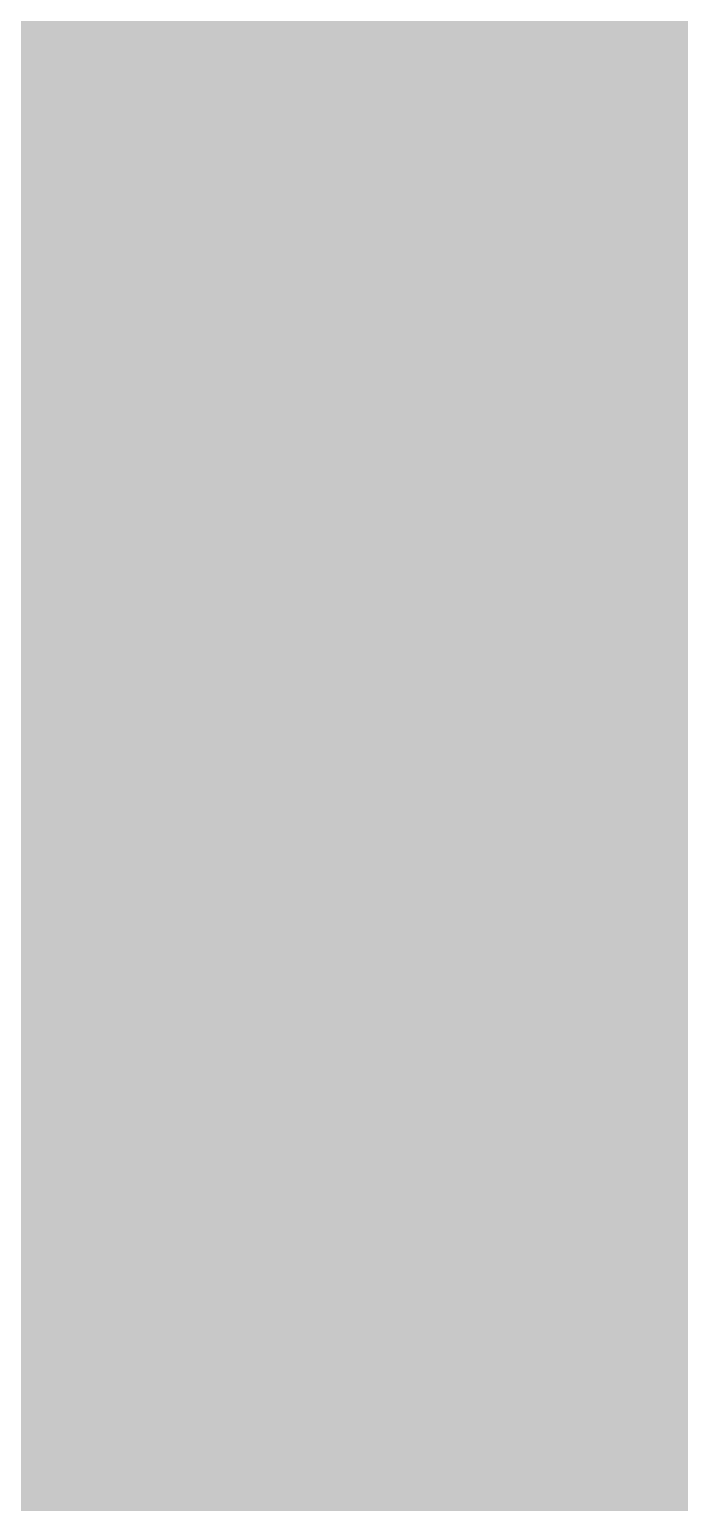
# Model space of a CAD drawing. Header units: inches. Extents: x 0 to 841, y 0 to 594.
# Drawn here: x 790.217 to 790.46, y 409.586 to 410.136 of the extents above; entities that cross this region are included whole.
import ezdxf

# ---------------------------------------------------------------- set-up
doc = ezdxf.new("R2010")
doc.units = ezdxf.units.IN
doc.layers.add('Sheet', color=255, linetype='Continuous')

msp = doc.modelspace()

# ---------------------------------------------------------------- linework, layer by layer
at = {"layer": 'Sheet'}
for points in [[(790.02077, 415.49456, 0.7493, 0.7493, 0), (790.02077, 409.9696, 0.7493, 0.7493, 0)], [(790.3801, 410.32895, 0.29972, 0.29972, 0), (790.3801, 410.28403, 0.29972, 0.29972, 0), (790.42502, 410.28403, 0.29972, 0.29972, 0), (790.42502, 410.23911, 0.29972, 0.29972, 0), (790.42502, 410.23911, 0.29972, 0.29972, 0), (790.46993, 410.19419, 0.29972, 0.29972, 0), (790.46993, 410.19419, 0.29972, 0.29972, 0), (790.46993, 410.14927, 0.29972, 0.29972, 0), (790.46993, 410.14927, 0.29972, 0.29972, 0), (790.46993, 410.10436, 0.29972, 0.29972, 0), (790.51485, 410.10436, 0.29972, 0.29972, 0), (790.51485, 410.05944, 0.29972, 0.29972, 0), (790.51485, 410.05944, 0.29972, 0.29972, 0), (790.51485, 410.01452, 0.29972, 0.29972, 0), (790.51485, 410.01452, 0.29972, 0.29972, 0), (790.51485, 409.9696, 0.29972, 0.29972, 0)], [(790.3801, 410.32895, 0.29972, 0.29972, 0), (790.3801, 410.28403, 0.29972, 0.29972, 0), (790.42502, 410.28403, 0.29972, 0.29972, 0), (790.42502, 410.23911, 0.29972, 0.29972, 0), (790.42502, 410.23911, 0.29972, 0.29972, 0), (790.46993, 410.19419, 0.29972, 0.29972, 0), (790.46993, 410.19419, 0.29972, 0.29972, 0), (790.46993, 410.14927, 0.29972, 0.29972, 0), (790.46993, 410.14927, 0.29972, 0.29972, 0), (790.46993, 410.10436, 0.29972, 0.29972, 0), (790.51485, 410.10436, 0.29972, 0.29972, 0), (790.51485, 410.05944, 0.29972, 0.29972, 0), (790.51485, 410.05944, 0.29972, 0.29972, 0), (790.51485, 410.01452, 0.29972, 0.29972, 0), (790.51485, 410.01452, 0.29972, 0.29972, 0), (790.51485, 409.9696, 0.29972, 0.29972, 0)], [(790.3801, 410.32895, 0.29972, 0.29972, 0), (790.3801, 410.28403, 0.29972, 0.29972, 0), (790.42502, 410.28403, 0.29972, 0.29972, 0), (790.42502, 410.23911, 0.29972, 0.29972, 0), (790.42502, 410.23911, 0.29972, 0.29972, 0), (790.46993, 410.19419, 0.29972, 0.29972, 0), (790.46993, 410.19419, 0.29972, 0.29972, 0), (790.46993, 410.14927, 0.29972, 0.29972, 0), (790.46993, 410.14927, 0.29972, 0.29972, 0), (790.46993, 410.10436, 0.29972, 0.29972, 0), (790.51485, 410.10436, 0.29972, 0.29972, 0), (790.51485, 410.05944, 0.29972, 0.29972, 0), (790.51485, 410.05944, 0.29972, 0.29972, 0), (790.51485, 410.01452, 0.29972, 0.29972, 0), (790.51485, 410.01452, 0.29972, 0.29972, 0), (790.51485, 409.9696, 0.29972, 0.29972, 0)], [(790.3801, 410.32895, 0.29972, 0.29972, 0), (790.3801, 410.28403, 0.29972, 0.29972, 0), (790.42502, 410.28403, 0.29972, 0.29972, 0), (790.42502, 410.23911, 0.29972, 0.29972, 0), (790.42502, 410.23911, 0.29972, 0.29972, 0), (790.46993, 410.19419, 0.29972, 0.29972, 0), (790.46993, 410.19419, 0.29972, 0.29972, 0), (790.46993, 410.14927, 0.29972, 0.29972, 0), (790.46993, 410.14927, 0.29972, 0.29972, 0), (790.46993, 410.10436, 0.29972, 0.29972, 0), (790.51485, 410.10436, 0.29972, 0.29972, 0), (790.51485, 410.05944, 0.29972, 0.29972, 0), (790.51485, 410.05944, 0.29972, 0.29972, 0), (790.51485, 410.01452, 0.29972, 0.29972, 0), (790.51485, 410.01452, 0.29972, 0.29972, 0), (790.51485, 409.9696, 0.29972, 0.29972, 0)], [(790.02077, 409.9696, 0.7493, 0.7493, 0), (752.51624, 409.9696, 0.7493, 0.7493, 0)], [(790.02077, 409.9696, 0.7493, 0.7493, 0), (790.02077, 404.48956, 0.7493, 0.7493, 0)], [(790.02077, 409.9696, 0.7493, 0.7493, 0), (790.02077, 409.9696, 0.7493, 0.7493, 0), (795.00641, 409.9696, 0.7493, 0.7493, 0)], [(790.46993, 410.19419, 0.09906, 0.09906, 0), (790.46993, 410.14927, 0.09906, 0.09906, 0), (790.46993, 410.14927, 0.09906, 0.09906, 0), (790.46993, 410.10436, 0.09906, 0.09906, 0), (790.51485, 410.10436, 0.09906, 0.09906, 0), (790.51485, 410.05944, 0.09906, 0.09906, 0), (790.51485, 410.05944, 0.09906, 0.09906, 0), (790.51485, 410.01452, 0.09906, 0.09906, 0), (790.51485, 410.01452, 0.09906, 0.09906, 0), (790.51485, 409.9696, 0.09906, 0.09906, 0)], [(790.46993, 410.19419, 0.09906, 0.09906, 0), (790.46993, 410.14927, 0.09906, 0.09906, 0), (790.46993, 410.14927, 0.09906, 0.09906, 0), (790.46993, 410.10436, 0.09906, 0.09906, 0), (790.51485, 410.10436, 0.09906, 0.09906, 0), (790.51485, 410.05944, 0.09906, 0.09906, 0), (790.51485, 410.05944, 0.09906, 0.09906, 0), (790.51485, 410.01452, 0.09906, 0.09906, 0), (790.51485, 410.01452, 0.09906, 0.09906, 0), (790.51485, 409.9696, 0.09906, 0.09906, 0)], [(790.46993, 410.19419, 0.09906, 0.09906, 0), (790.46993, 410.14927, 0.09906, 0.09906, 0), (790.46993, 410.14927, 0.09906, 0.09906, 0), (790.46993, 410.10436, 0.09906, 0.09906, 0), (790.51485, 410.10436, 0.09906, 0.09906, 0), (790.51485, 410.05944, 0.09906, 0.09906, 0), (790.51485, 410.05944, 0.09906, 0.09906, 0), (790.51485, 410.01452, 0.09906, 0.09906, 0), (790.51485, 410.01452, 0.09906, 0.09906, 0), (790.51485, 409.9696, 0.09906, 0.09906, 0)], [(790.46993, 410.19419, 0.09906, 0.09906, 0), (790.46993, 410.14927, 0.09906, 0.09906, 0), (790.46993, 410.14927, 0.09906, 0.09906, 0), (790.46993, 410.10436, 0.09906, 0.09906, 0), (790.51485, 410.10436, 0.09906, 0.09906, 0), (790.51485, 410.05944, 0.09906, 0.09906, 0), (790.51485, 410.05944, 0.09906, 0.09906, 0), (790.51485, 410.01452, 0.09906, 0.09906, 0), (790.51485, 410.01452, 0.09906, 0.09906, 0), (790.51485, 409.9696, 0.09906, 0.09906, 0)], [(790.51485, 409.9696, 0.29972, 0.29972, 0), (790.51485, 409.92468, 0.29972, 0.29972, 0), (790.51485, 409.92468, 0.29972, 0.29972, 0), (790.51485, 409.87976, 0.29972, 0.29972, 0), (790.51485, 409.87976, 0.29972, 0.29972, 0), (790.51485, 409.83485, 0.29972, 0.29972, 0), (790.46993, 409.83485, 0.29972, 0.29972, 0), (790.46993, 409.78993, 0.29972, 0.29972, 0), (790.46993, 409.78993, 0.29972, 0.29972, 0), (790.46993, 409.74501, 0.29972, 0.29972, 0), (790.46993, 409.74501, 0.29972, 0.29972, 0), (790.42502, 409.70009, 0.29972, 0.29972, 0), (790.42502, 409.70009, 0.29972, 0.29972, 0), (790.42502, 409.65517, 0.29972, 0.29972, 0), (790.3801, 409.65517, 0.29972, 0.29972, 0), (790.3801, 409.65517, 0.29972, 0.29972, 0), (790.3801, 409.61025, 0.29972, 0.29972, 0), (790.33518, 409.61025, 0.29972, 0.29972, 0), (790.33518, 409.61025, 0.29972, 0.29972, 0), (790.33518, 409.56534, 0.29972, 0.29972, 0), (790.29027, 409.56534, 0.29972, 0.29972, 0), (790.29027, 409.56534, 0.29972, 0.29972, 0), (790.24535, 409.52042, 0.29972, 0.29972, 0), (790.24535, 409.52042, 0.29972, 0.29972, 0), (790.20044, 409.52042, 0.29972, 0.29972, 0), (790.20044, 409.52042, 0.29972, 0.29972, 0), (790.15552, 409.52042, 0.29972, 0.29972, 0), (790.15552, 409.4755, 0.29972, 0.29972, 0), (790.11061, 409.4755, 0.29972, 0.29972, 0), (790.11061, 409.4755, 0.29972, 0.29972, 0), (790.06569, 409.4755, 0.29972, 0.29972, 0)], [(790.51485, 409.9696, 0.29972, 0.29972, 0), (790.51485, 409.92468, 0.29972, 0.29972, 0), (790.51485, 409.92468, 0.29972, 0.29972, 0), (790.51485, 409.87976, 0.29972, 0.29972, 0), (790.51485, 409.87976, 0.29972, 0.29972, 0), (790.51485, 409.83485, 0.29972, 0.29972, 0), (790.46993, 409.83485, 0.29972, 0.29972, 0), (790.46993, 409.78993, 0.29972, 0.29972, 0), (790.46993, 409.78993, 0.29972, 0.29972, 0), (790.46993, 409.74501, 0.29972, 0.29972, 0), (790.46993, 409.74501, 0.29972, 0.29972, 0), (790.42502, 409.70009, 0.29972, 0.29972, 0), (790.42502, 409.70009, 0.29972, 0.29972, 0), (790.42502, 409.65517, 0.29972, 0.29972, 0), (790.3801, 409.65517, 0.29972, 0.29972, 0), (790.3801, 409.65517, 0.29972, 0.29972, 0), (790.3801, 409.61025, 0.29972, 0.29972, 0), (790.33518, 409.61025, 0.29972, 0.29972, 0), (790.33518, 409.61025, 0.29972, 0.29972, 0), (790.33518, 409.56534, 0.29972, 0.29972, 0), (790.29027, 409.56534, 0.29972, 0.29972, 0), (790.29027, 409.56534, 0.29972, 0.29972, 0), (790.24535, 409.52042, 0.29972, 0.29972, 0), (790.24535, 409.52042, 0.29972, 0.29972, 0), (790.20044, 409.52042, 0.29972, 0.29972, 0), (790.20044, 409.52042, 0.29972, 0.29972, 0), (790.15552, 409.52042, 0.29972, 0.29972, 0), (790.15552, 409.4755, 0.29972, 0.29972, 0), (790.11061, 409.4755, 0.29972, 0.29972, 0), (790.11061, 409.4755, 0.29972, 0.29972, 0), (790.06569, 409.4755, 0.29972, 0.29972, 0)], [(790.51485, 409.9696, 0.29972, 0.29972, 0), (790.51485, 409.92468, 0.29972, 0.29972, 0), (790.51485, 409.92468, 0.29972, 0.29972, 0), (790.51485, 409.87976, 0.29972, 0.29972, 0), (790.51485, 409.87976, 0.29972, 0.29972, 0), (790.51485, 409.83485, 0.29972, 0.29972, 0), (790.46993, 409.83485, 0.29972, 0.29972, 0), (790.46993, 409.78993, 0.29972, 0.29972, 0), (790.46993, 409.78993, 0.29972, 0.29972, 0), (790.46993, 409.74501, 0.29972, 0.29972, 0), (790.46993, 409.74501, 0.29972, 0.29972, 0), (790.42502, 409.70009, 0.29972, 0.29972, 0), (790.42502, 409.70009, 0.29972, 0.29972, 0), (790.42502, 409.65517, 0.29972, 0.29972, 0), (790.3801, 409.65517, 0.29972, 0.29972, 0), (790.3801, 409.65517, 0.29972, 0.29972, 0), (790.3801, 409.61025, 0.29972, 0.29972, 0), (790.33518, 409.61025, 0.29972, 0.29972, 0), (790.33518, 409.61025, 0.29972, 0.29972, 0), (790.33518, 409.56534, 0.29972, 0.29972, 0), (790.29027, 409.56534, 0.29972, 0.29972, 0), (790.29027, 409.56534, 0.29972, 0.29972, 0), (790.24535, 409.52042, 0.29972, 0.29972, 0), (790.24535, 409.52042, 0.29972, 0.29972, 0), (790.20044, 409.52042, 0.29972, 0.29972, 0), (790.20044, 409.52042, 0.29972, 0.29972, 0), (790.15552, 409.52042, 0.29972, 0.29972, 0), (790.15552, 409.4755, 0.29972, 0.29972, 0), (790.11061, 409.4755, 0.29972, 0.29972, 0), (790.11061, 409.4755, 0.29972, 0.29972, 0), (790.06569, 409.4755, 0.29972, 0.29972, 0)], [(790.51485, 409.9696, 0.29972, 0.29972, 0), (790.51485, 409.92468, 0.29972, 0.29972, 0), (790.51485, 409.92468, 0.29972, 0.29972, 0), (790.51485, 409.87976, 0.29972, 0.29972, 0), (790.51485, 409.87976, 0.29972, 0.29972, 0), (790.51485, 409.83485, 0.29972, 0.29972, 0), (790.46993, 409.83485, 0.29972, 0.29972, 0), (790.46993, 409.78993, 0.29972, 0.29972, 0), (790.46993, 409.78993, 0.29972, 0.29972, 0), (790.46993, 409.74501, 0.29972, 0.29972, 0), (790.46993, 409.74501, 0.29972, 0.29972, 0), (790.42502, 409.70009, 0.29972, 0.29972, 0), (790.42502, 409.70009, 0.29972, 0.29972, 0), (790.42502, 409.65517, 0.29972, 0.29972, 0), (790.3801, 409.65517, 0.29972, 0.29972, 0), (790.3801, 409.65517, 0.29972, 0.29972, 0), (790.3801, 409.61025, 0.29972, 0.29972, 0), (790.33518, 409.61025, 0.29972, 0.29972, 0), (790.33518, 409.61025, 0.29972, 0.29972, 0), (790.33518, 409.56534, 0.29972, 0.29972, 0), (790.29027, 409.56534, 0.29972, 0.29972, 0), (790.29027, 409.56534, 0.29972, 0.29972, 0), (790.24535, 409.52042, 0.29972, 0.29972, 0), (790.24535, 409.52042, 0.29972, 0.29972, 0), (790.20044, 409.52042, 0.29972, 0.29972, 0), (790.20044, 409.52042, 0.29972, 0.29972, 0), (790.15552, 409.52042, 0.29972, 0.29972, 0), (790.15552, 409.4755, 0.29972, 0.29972, 0), (790.11061, 409.4755, 0.29972, 0.29972, 0), (790.11061, 409.4755, 0.29972, 0.29972, 0), (790.06569, 409.4755, 0.29972, 0.29972, 0)], [(790.73942, 409.9696, 0.29972, 0.29972, 0), (790.73942, 409.92468, 0.29972, 0.29972, 0), (790.73942, 409.87976, 0.29972, 0.29972, 0), (790.73942, 409.87976, 0.29972, 0.29972, 0), (790.73942, 409.83485, 0.29972, 0.29972, 0), (790.73942, 409.78993, 0.29972, 0.29972, 0), (790.69451, 409.74501, 0.29972, 0.29972, 0), (790.69451, 409.70009, 0.29972, 0.29972, 0), (790.69451, 409.70009, 0.29972, 0.29972, 0), (790.64959, 409.65517, 0.29972, 0.29972, 0), (790.64959, 409.61025, 0.29972, 0.29972, 0), (790.64959, 409.56534, 0.29972, 0.29972, 0), (790.60468, 409.56534, 0.29972, 0.29972, 0), (790.60468, 409.52042, 0.29972, 0.29972, 0), (790.55976, 409.4755, 0.29972, 0.29972, 0), (790.55976, 409.4755, 0.29972, 0.29972, 0), (790.51485, 409.43058, 0.29972, 0.29972, 0)], [(790.73942, 409.9696, 0.29972, 0.29972, 0), (790.73942, 409.92468, 0.29972, 0.29972, 0), (790.73942, 409.87976, 0.29972, 0.29972, 0), (790.73942, 409.87976, 0.29972, 0.29972, 0), (790.73942, 409.83485, 0.29972, 0.29972, 0), (790.73942, 409.78993, 0.29972, 0.29972, 0), (790.69451, 409.74501, 0.29972, 0.29972, 0), (790.69451, 409.70009, 0.29972, 0.29972, 0), (790.69451, 409.70009, 0.29972, 0.29972, 0), (790.64959, 409.65517, 0.29972, 0.29972, 0), (790.64959, 409.61025, 0.29972, 0.29972, 0), (790.64959, 409.56534, 0.29972, 0.29972, 0), (790.60468, 409.56534, 0.29972, 0.29972, 0), (790.60468, 409.52042, 0.29972, 0.29972, 0), (790.55976, 409.4755, 0.29972, 0.29972, 0), (790.55976, 409.4755, 0.29972, 0.29972, 0), (790.51485, 409.43058, 0.29972, 0.29972, 0)], [(790.73942, 409.9696, 0.29972, 0.29972, 0), (790.73942, 409.92468, 0.29972, 0.29972, 0), (790.73942, 409.87976, 0.29972, 0.29972, 0), (790.73942, 409.87976, 0.29972, 0.29972, 0), (790.73942, 409.83485, 0.29972, 0.29972, 0), (790.73942, 409.78993, 0.29972, 0.29972, 0), (790.69451, 409.74501, 0.29972, 0.29972, 0), (790.69451, 409.70009, 0.29972, 0.29972, 0), (790.69451, 409.70009, 0.29972, 0.29972, 0), (790.64959, 409.65517, 0.29972, 0.29972, 0), (790.64959, 409.61025, 0.29972, 0.29972, 0), (790.64959, 409.56534, 0.29972, 0.29972, 0), (790.60468, 409.56534, 0.29972, 0.29972, 0), (790.60468, 409.52042, 0.29972, 0.29972, 0), (790.55976, 409.4755, 0.29972, 0.29972, 0), (790.55976, 409.4755, 0.29972, 0.29972, 0), (790.51485, 409.43058, 0.29972, 0.29972, 0)], [(790.73942, 409.9696, 0.29972, 0.29972, 0), (790.73942, 409.92468, 0.29972, 0.29972, 0), (790.73942, 409.87976, 0.29972, 0.29972, 0), (790.73942, 409.87976, 0.29972, 0.29972, 0), (790.73942, 409.83485, 0.29972, 0.29972, 0), (790.73942, 409.78993, 0.29972, 0.29972, 0), (790.69451, 409.74501, 0.29972, 0.29972, 0), (790.69451, 409.70009, 0.29972, 0.29972, 0), (790.69451, 409.70009, 0.29972, 0.29972, 0), (790.64959, 409.65517, 0.29972, 0.29972, 0), (790.64959, 409.61025, 0.29972, 0.29972, 0), (790.64959, 409.56534, 0.29972, 0.29972, 0), (790.60468, 409.56534, 0.29972, 0.29972, 0), (790.60468, 409.52042, 0.29972, 0.29972, 0), (790.55976, 409.4755, 0.29972, 0.29972, 0), (790.55976, 409.4755, 0.29972, 0.29972, 0), (790.51485, 409.43058, 0.29972, 0.29972, 0)], [(790.73942, 409.9696, 0.29972, 0.29972, 0), (790.73942, 409.92468, 0.29972, 0.29972, 0), (790.73942, 409.87976, 0.29972, 0.29972, 0), (790.73942, 409.87976, 0.29972, 0.29972, 0), (790.73942, 409.83485, 0.29972, 0.29972, 0), (790.73942, 409.78993, 0.29972, 0.29972, 0), (790.69451, 409.74501, 0.29972, 0.29972, 0), (790.69451, 409.70009, 0.29972, 0.29972, 0), (790.69451, 409.70009, 0.29972, 0.29972, 0), (790.64959, 409.65517, 0.29972, 0.29972, 0), (790.64959, 409.61025, 0.29972, 0.29972, 0), (790.64959, 409.56534, 0.29972, 0.29972, 0), (790.60468, 409.56534, 0.29972, 0.29972, 0), (790.60468, 409.52042, 0.29972, 0.29972, 0), (790.55976, 409.4755, 0.29972, 0.29972, 0), (790.55976, 409.4755, 0.29972, 0.29972, 0), (790.51485, 409.43058, 0.29972, 0.29972, 0)], [(790.73942, 409.9696, 0.29972, 0.29972, 0), (790.73942, 409.92468, 0.29972, 0.29972, 0), (790.73942, 409.87976, 0.29972, 0.29972, 0), (790.73942, 409.87976, 0.29972, 0.29972, 0), (790.73942, 409.83485, 0.29972, 0.29972, 0), (790.73942, 409.78993, 0.29972, 0.29972, 0), (790.69451, 409.74501, 0.29972, 0.29972, 0), (790.69451, 409.70009, 0.29972, 0.29972, 0), (790.69451, 409.70009, 0.29972, 0.29972, 0), (790.64959, 409.65517, 0.29972, 0.29972, 0), (790.64959, 409.61025, 0.29972, 0.29972, 0), (790.64959, 409.56534, 0.29972, 0.29972, 0), (790.60468, 409.56534, 0.29972, 0.29972, 0), (790.60468, 409.52042, 0.29972, 0.29972, 0), (790.55976, 409.4755, 0.29972, 0.29972, 0), (790.55976, 409.4755, 0.29972, 0.29972, 0), (790.51485, 409.43058, 0.29972, 0.29972, 0)], [(790.51485, 409.9696, 0.29972, 0.29972, 0), (790.51485, 409.9696, 0.29972, 0.29972, 0), (790.51485, 409.9696, 0.29972, 0.29972, 0), (790.51485, 409.9696, 0.29972, 0.29972, 0), (790.51485, 409.9696, 0.29972, 0.29972, 0), (790.51485, 409.9696, 0.29972, 0.29972, 0), (790.51485, 409.9696, 0.29972, 0.29972, 0), (790.51485, 409.9696, 0.29972, 0.29972, 0), (790.51485, 409.9696, 0.29972, 0.29972, 0), (790.51485, 409.9696, 0.29972, 0.29972, 0), (790.51485, 409.9696, 0.29972, 0.29972, 0), (790.51485, 409.9696, 0.29972, 0.29972, 0), (790.51485, 409.9696, 0.29972, 0.29972, 0), (790.51485, 409.9696, 0.29972, 0.29972, 0), (790.51485, 409.9696, 0.29972, 0.29972, 0), (790.51485, 409.9696, 0.29972, 0.29972, 0), (790.51485, 409.9696, 0.29972, 0.29972, 0), (790.51485, 409.9696, 0.29972, 0.29972, 0), (790.51485, 409.9696, 0.29972, 0.29972, 0), (790.51485, 409.9696, 0.29972, 0.29972, 0), (790.51485, 409.9696, 0.29972, 0.29972, 0), (790.51485, 409.9696, 0.29972, 0.29972, 0), (790.51485, 409.9696, 0.29972, 0.29972, 0), (790.51485, 409.9696, 0.29972, 0.29972, 0), (790.51485, 409.9696, 0.29972, 0.29972, 0), (790.51485, 409.9696, 0.29972, 0.29972, 0), (790.51485, 409.9696, 0.29972, 0.29972, 0), (790.51485, 409.9696, 0.29972, 0.29972, 0), (790.51485, 409.9696, 0.29972, 0.29972, 0), (790.51485, 409.9696, 0.29972, 0.29972, 0), (790.51485, 409.9696, 0.29972, 0.29972, 0), (790.51485, 409.9696, 0.29972, 0.29972, 0), (790.51485, 409.9696, 0.29972, 0.29972, 0)], [(790.51485, 409.9696, 0.29972, 0.29972, 0), (790.51485, 409.9696, 0.29972, 0.29972, 0)], [(790.51485, 409.9696, 0.29972, 0.29972, 0), (790.51485, 409.9696, 0.29972, 0.29972, 0), (790.51485, 409.9696, 0.29972, 0.29972, 0), (790.51485, 409.9696, 0.29972, 0.29972, 0), (790.51485, 409.9696, 0.29972, 0.29972, 0), (790.51485, 409.9696, 0.29972, 0.29972, 0), (790.51485, 409.9696, 0.29972, 0.29972, 0), (790.51485, 409.9696, 0.29972, 0.29972, 0), (790.51485, 409.9696, 0.29972, 0.29972, 0), (790.51485, 409.9696, 0.29972, 0.29972, 0), (790.51485, 409.9696, 0.29972, 0.29972, 0), (790.51485, 409.9696, 0.29972, 0.29972, 0), (790.51485, 409.9696, 0.29972, 0.29972, 0), (790.51485, 409.9696, 0.29972, 0.29972, 0), (790.51485, 409.9696, 0.29972, 0.29972, 0), (790.51485, 409.9696, 0.29972, 0.29972, 0), (790.51485, 409.9696, 0.29972, 0.29972, 0), (790.51485, 409.9696, 0.29972, 0.29972, 0), (790.51485, 409.9696, 0.29972, 0.29972, 0), (790.51485, 409.9696, 0.29972, 0.29972, 0), (790.51485, 409.9696, 0.29972, 0.29972, 0), (790.51485, 409.9696, 0.29972, 0.29972, 0), (790.51485, 409.9696, 0.29972, 0.29972, 0), (790.51485, 409.9696, 0.29972, 0.29972, 0), (790.51485, 409.9696, 0.29972, 0.29972, 0), (790.51485, 409.9696, 0.29972, 0.29972, 0), (790.51485, 409.9696, 0.29972, 0.29972, 0), (790.51485, 409.9696, 0.29972, 0.29972, 0), (790.51485, 409.9696, 0.29972, 0.29972, 0), (790.51485, 409.9696, 0.29972, 0.29972, 0), (790.51485, 409.9696, 0.29972, 0.29972, 0), (790.51485, 409.9696, 0.29972, 0.29972, 0), (790.51485, 409.9696, 0.29972, 0.29972, 0)], [(790.51485, 409.9696, 0.29972, 0.29972, 0), (790.51485, 409.9696, 0.29972, 0.29972, 0)], [(790.51485, 409.9696, 0.29972, 0.29972, 0), (790.51485, 409.9696, 0.29972, 0.29972, 0), (790.51485, 409.9696, 0.29972, 0.29972, 0), (790.51485, 409.9696, 0.29972, 0.29972, 0), (790.51485, 409.9696, 0.29972, 0.29972, 0), (790.51485, 409.9696, 0.29972, 0.29972, 0), (790.51485, 409.9696, 0.29972, 0.29972, 0), (790.51485, 409.9696, 0.29972, 0.29972, 0), (790.51485, 409.9696, 0.29972, 0.29972, 0), (790.51485, 409.9696, 0.29972, 0.29972, 0), (790.51485, 409.9696, 0.29972, 0.29972, 0), (790.51485, 409.9696, 0.29972, 0.29972, 0), (790.51485, 409.9696, 0.29972, 0.29972, 0), (790.51485, 409.9696, 0.29972, 0.29972, 0), (790.51485, 409.9696, 0.29972, 0.29972, 0), (790.51485, 409.9696, 0.29972, 0.29972, 0), (790.51485, 409.9696, 0.29972, 0.29972, 0), (790.51485, 409.9696, 0.29972, 0.29972, 0), (790.51485, 409.9696, 0.29972, 0.29972, 0), (790.51485, 409.9696, 0.29972, 0.29972, 0), (790.51485, 409.9696, 0.29972, 0.29972, 0), (790.51485, 409.9696, 0.29972, 0.29972, 0), (790.51485, 409.9696, 0.29972, 0.29972, 0), (790.51485, 409.9696, 0.29972, 0.29972, 0), (790.51485, 409.9696, 0.29972, 0.29972, 0), (790.51485, 409.9696, 0.29972, 0.29972, 0), (790.51485, 409.9696, 0.29972, 0.29972, 0), (790.51485, 409.9696, 0.29972, 0.29972, 0), (790.51485, 409.9696, 0.29972, 0.29972, 0), (790.51485, 409.9696, 0.29972, 0.29972, 0), (790.51485, 409.9696, 0.29972, 0.29972, 0), (790.51485, 409.9696, 0.29972, 0.29972, 0), (790.51485, 409.9696, 0.29972, 0.29972, 0)], [(790.51485, 409.9696, 0.29972, 0.29972, 0), (790.51485, 409.9696, 0.29972, 0.29972, 0)], [(790.51485, 409.9696, 0.29972, 0.29972, 0), (790.51485, 409.9696, 0.29972, 0.29972, 0), (790.51485, 409.9696, 0.29972, 0.29972, 0), (790.51485, 409.9696, 0.29972, 0.29972, 0), (790.51485, 409.9696, 0.29972, 0.29972, 0), (790.51485, 409.9696, 0.29972, 0.29972, 0), (790.51485, 409.9696, 0.29972, 0.29972, 0), (790.51485, 409.9696, 0.29972, 0.29972, 0), (790.51485, 409.9696, 0.29972, 0.29972, 0), (790.51485, 409.9696, 0.29972, 0.29972, 0), (790.51485, 409.9696, 0.29972, 0.29972, 0), (790.51485, 409.9696, 0.29972, 0.29972, 0), (790.51485, 409.9696, 0.29972, 0.29972, 0), (790.51485, 409.9696, 0.29972, 0.29972, 0), (790.51485, 409.9696, 0.29972, 0.29972, 0), (790.51485, 409.9696, 0.29972, 0.29972, 0), (790.51485, 409.9696, 0.29972, 0.29972, 0), (790.51485, 409.9696, 0.29972, 0.29972, 0), (790.51485, 409.9696, 0.29972, 0.29972, 0), (790.51485, 409.9696, 0.29972, 0.29972, 0), (790.51485, 409.9696, 0.29972, 0.29972, 0), (790.51485, 409.9696, 0.29972, 0.29972, 0), (790.51485, 409.9696, 0.29972, 0.29972, 0), (790.51485, 409.9696, 0.29972, 0.29972, 0), (790.51485, 409.9696, 0.29972, 0.29972, 0), (790.51485, 409.9696, 0.29972, 0.29972, 0), (790.51485, 409.9696, 0.29972, 0.29972, 0), (790.51485, 409.9696, 0.29972, 0.29972, 0), (790.51485, 409.9696, 0.29972, 0.29972, 0), (790.51485, 409.9696, 0.29972, 0.29972, 0), (790.51485, 409.9696, 0.29972, 0.29972, 0), (790.51485, 409.9696, 0.29972, 0.29972, 0), (790.51485, 409.9696, 0.29972, 0.29972, 0)], [(790.51485, 409.9696, 0.29972, 0.29972, 0), (790.51485, 409.9696, 0.29972, 0.29972, 0)], [(790.51485, 409.9696, 0.09906, 0.09906, 0), (790.51485, 409.92468, 0.09906, 0.09906, 0), (790.51485, 409.92468, 0.09906, 0.09906, 0), (790.51485, 409.87976, 0.09906, 0.09906, 0), (790.51485, 409.87976, 0.09906, 0.09906, 0), (790.51485, 409.83485, 0.09906, 0.09906, 0), (790.46993, 409.83485, 0.09906, 0.09906, 0), (790.46993, 409.78993, 0.09906, 0.09906, 0), (790.46993, 409.78993, 0.09906, 0.09906, 0), (790.46993, 409.74501, 0.09906, 0.09906, 0), (790.46993, 409.74501, 0.09906, 0.09906, 0), (790.42502, 409.70009, 0.09906, 0.09906, 0), (790.42502, 409.70009, 0.09906, 0.09906, 0), (790.42502, 409.65517, 0.09906, 0.09906, 0), (790.3801, 409.65517, 0.09906, 0.09906, 0), (790.3801, 409.65517, 0.09906, 0.09906, 0), (790.3801, 409.61025, 0.09906, 0.09906, 0), (790.33518, 409.61025, 0.09906, 0.09906, 0), (790.33518, 409.61025, 0.09906, 0.09906, 0), (790.33518, 409.56534, 0.09906, 0.09906, 0), (790.29027, 409.56534, 0.09906, 0.09906, 0), (790.29027, 409.56534, 0.09906, 0.09906, 0), (790.24535, 409.52042, 0.09906, 0.09906, 0)], [(790.51485, 409.9696, 0.09906, 0.09906, 0), (790.51485, 409.92468, 0.09906, 0.09906, 0), (790.51485, 409.92468, 0.09906, 0.09906, 0), (790.51485, 409.87976, 0.09906, 0.09906, 0), (790.51485, 409.87976, 0.09906, 0.09906, 0), (790.51485, 409.83485, 0.09906, 0.09906, 0), (790.46993, 409.83485, 0.09906, 0.09906, 0), (790.46993, 409.78993, 0.09906, 0.09906, 0), (790.46993, 409.78993, 0.09906, 0.09906, 0), (790.46993, 409.74501, 0.09906, 0.09906, 0), (790.46993, 409.74501, 0.09906, 0.09906, 0), (790.42502, 409.70009, 0.09906, 0.09906, 0), (790.42502, 409.70009, 0.09906, 0.09906, 0), (790.42502, 409.65517, 0.09906, 0.09906, 0), (790.3801, 409.65517, 0.09906, 0.09906, 0), (790.3801, 409.65517, 0.09906, 0.09906, 0), (790.3801, 409.61025, 0.09906, 0.09906, 0), (790.33518, 409.61025, 0.09906, 0.09906, 0), (790.33518, 409.61025, 0.09906, 0.09906, 0), (790.33518, 409.56534, 0.09906, 0.09906, 0), (790.29027, 409.56534, 0.09906, 0.09906, 0), (790.29027, 409.56534, 0.09906, 0.09906, 0), (790.24535, 409.52042, 0.09906, 0.09906, 0)], [(790.51485, 409.9696, 0.09906, 0.09906, 0), (790.51485, 409.92468, 0.09906, 0.09906, 0), (790.51485, 409.92468, 0.09906, 0.09906, 0), (790.51485, 409.87976, 0.09906, 0.09906, 0), (790.51485, 409.87976, 0.09906, 0.09906, 0), (790.51485, 409.83485, 0.09906, 0.09906, 0), (790.46993, 409.83485, 0.09906, 0.09906, 0), (790.46993, 409.78993, 0.09906, 0.09906, 0), (790.46993, 409.78993, 0.09906, 0.09906, 0), (790.46993, 409.74501, 0.09906, 0.09906, 0), (790.46993, 409.74501, 0.09906, 0.09906, 0), (790.42502, 409.70009, 0.09906, 0.09906, 0), (790.42502, 409.70009, 0.09906, 0.09906, 0), (790.42502, 409.65517, 0.09906, 0.09906, 0), (790.3801, 409.65517, 0.09906, 0.09906, 0), (790.3801, 409.65517, 0.09906, 0.09906, 0), (790.3801, 409.61025, 0.09906, 0.09906, 0), (790.33518, 409.61025, 0.09906, 0.09906, 0), (790.33518, 409.61025, 0.09906, 0.09906, 0), (790.33518, 409.56534, 0.09906, 0.09906, 0), (790.29027, 409.56534, 0.09906, 0.09906, 0), (790.29027, 409.56534, 0.09906, 0.09906, 0), (790.24535, 409.52042, 0.09906, 0.09906, 0)], [(790.51485, 409.9696, 0.09906, 0.09906, 0), (790.51485, 409.92468, 0.09906, 0.09906, 0), (790.51485, 409.92468, 0.09906, 0.09906, 0), (790.51485, 409.87976, 0.09906, 0.09906, 0), (790.51485, 409.87976, 0.09906, 0.09906, 0), (790.51485, 409.83485, 0.09906, 0.09906, 0), (790.46993, 409.83485, 0.09906, 0.09906, 0), (790.46993, 409.78993, 0.09906, 0.09906, 0), (790.46993, 409.78993, 0.09906, 0.09906, 0), (790.46993, 409.74501, 0.09906, 0.09906, 0), (790.46993, 409.74501, 0.09906, 0.09906, 0), (790.42502, 409.70009, 0.09906, 0.09906, 0), (790.42502, 409.70009, 0.09906, 0.09906, 0), (790.42502, 409.65517, 0.09906, 0.09906, 0), (790.3801, 409.65517, 0.09906, 0.09906, 0), (790.3801, 409.65517, 0.09906, 0.09906, 0), (790.3801, 409.61025, 0.09906, 0.09906, 0), (790.33518, 409.61025, 0.09906, 0.09906, 0), (790.33518, 409.61025, 0.09906, 0.09906, 0), (790.33518, 409.56534, 0.09906, 0.09906, 0), (790.29027, 409.56534, 0.09906, 0.09906, 0), (790.29027, 409.56534, 0.09906, 0.09906, 0), (790.24535, 409.52042, 0.09906, 0.09906, 0)]]:
    msp.add_lwpolyline(points, format="xyseb", dxfattribs=at)
msp.add_lwpolyline([(789.74589, 409.99961, 0.508, 0.508, 1), (790.25389, 409.99961, 0.508, 0.508, 1)], format="xyseb", close=True, dxfattribs=at)

doc.saveas('drawing.dxf')
